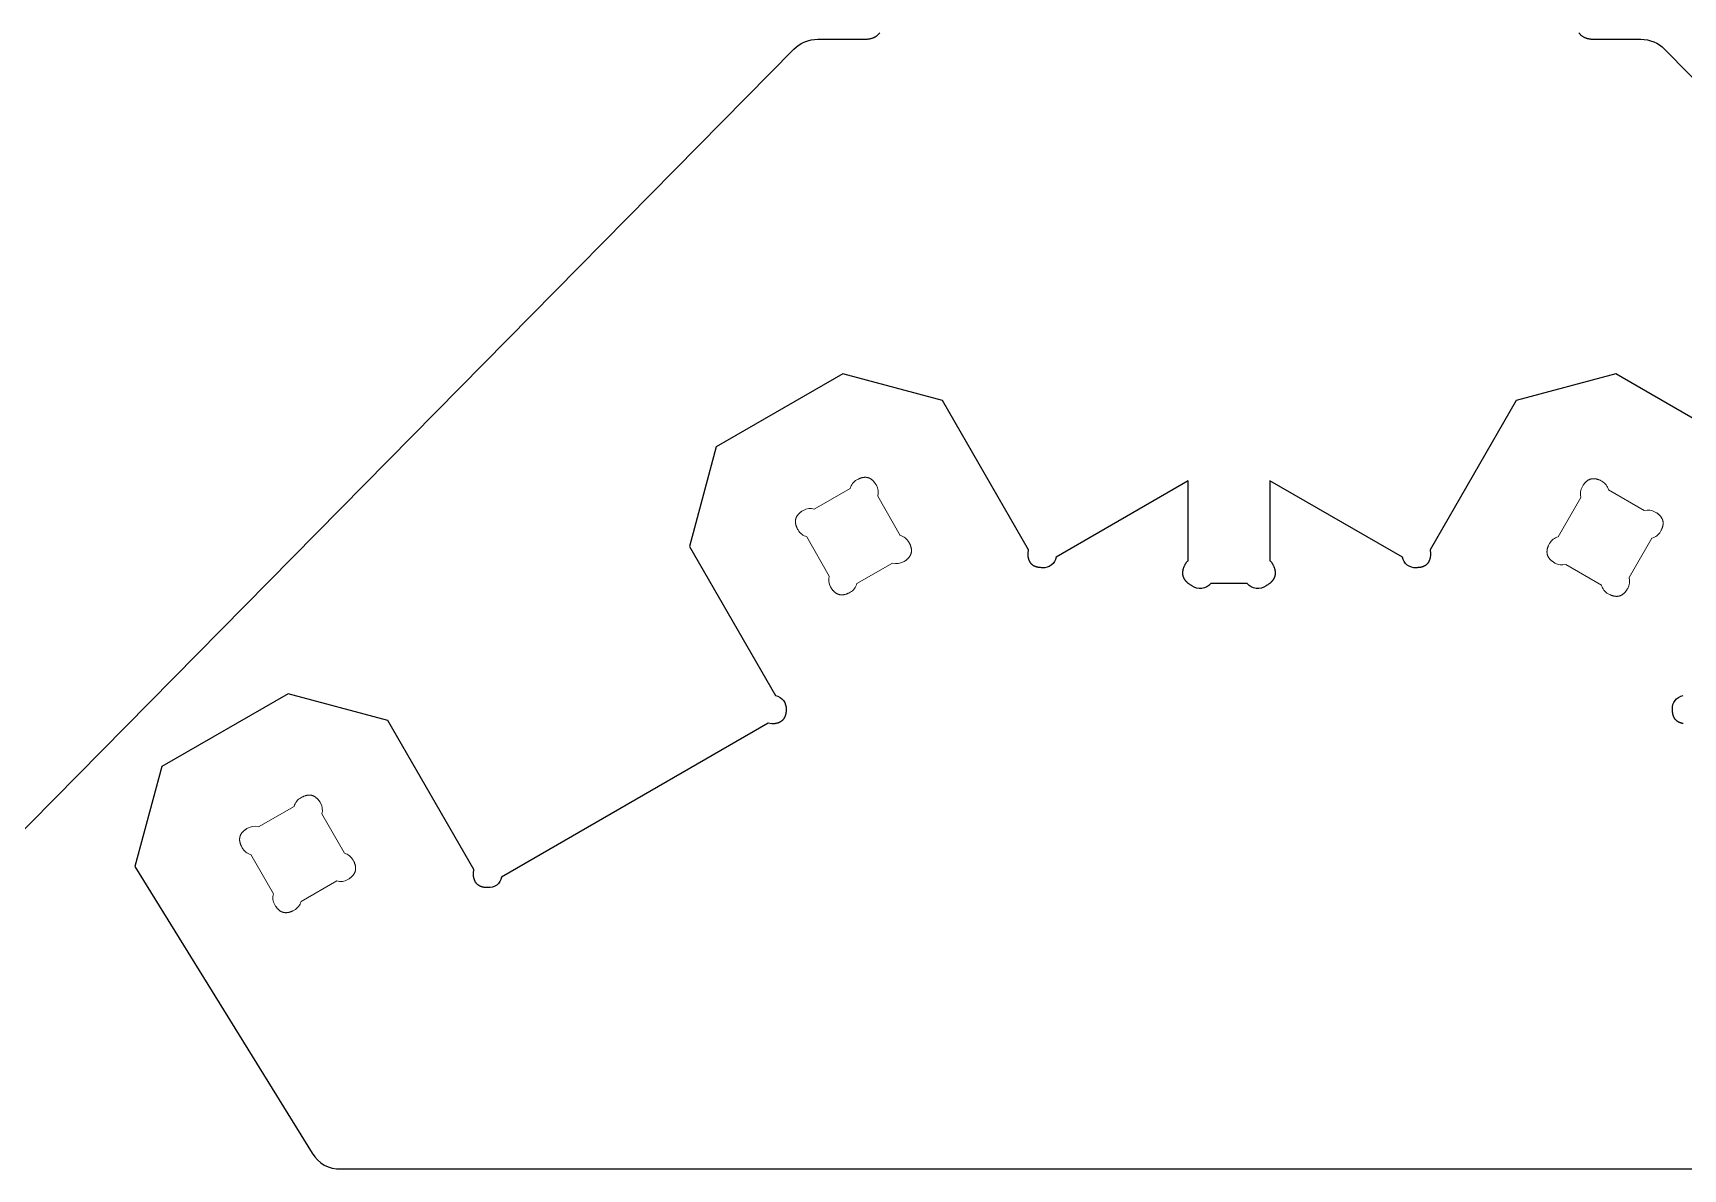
# Model space of a CAD drawing. Header units: millimetres. Extents: x 0 to 2438, y 0 to 1220.
# Drawn here: x 982.3 to 1376.9, y 667.7 to 939.3 of the extents above; entities that cross this region are included whole.
import ezdxf

# ---------------------------------------------------------------- set-up
doc = ezdxf.new("R2010")
doc.units = ezdxf.units.MM
doc.header["$MEASUREMENT"] = 0
doc.layers.add('Profile - outside', color=18, linetype='Continuous', true_color=0x000000)

msp = doc.modelspace()

# ---------------------------------------------------------------- linework, layer by layer
at = {"layer": 'Profile - outside', "color": 18, "true_color": 0x000000}
for points in [[(901.65, 669.29), (1164.31, 935.41, -0.209015), (1170, 937.79), (1180.93, 937.79), (1181.23, 937.79), (1181.51, 937.81), (1181.65, 937.82), (1181.79, 937.83), (1181.92, 937.85), (1182.06, 937.87), (1182.19, 937.89), (1182.32, 937.91), (1182.44, 937.93), (1182.57, 937.96), (1182.69, 937.99), (1182.8, 938.02), (1182.92, 938.05), (1183.04, 938.09), (1183.15, 938.13), (1183.26, 938.17), (1183.36, 938.21), (1183.47, 938.26), (1183.57, 938.31), (1183.67, 938.36), (1183.77, 938.41), (1183.86, 938.47), (1183.96, 938.52), (1184.05, 938.58), (1184.13, 938.65), (1184.22, 938.71), (1184.3, 938.78), (1184.38, 938.85), (1184.46, 938.92), (1184.54, 938.99), (1184.61, 939.07), (1184.69, 939.15), (1184.75, 939.23), (1184.82, 939.31)], [(1352.02, 939.31), (1352.08, 939.23), (1352.15, 939.15), (1352.22, 939.07), (1352.3, 938.99), (1352.37, 938.92), (1352.45, 938.85), (1352.53, 938.78), (1352.62, 938.71), (1352.7, 938.65), (1352.79, 938.58), (1352.88, 938.52), (1352.97, 938.47), (1353.07, 938.41), (1353.17, 938.36), (1353.27, 938.31), (1353.37, 938.26), (1353.47, 938.21), (1353.58, 938.17), (1353.69, 938.13), (1353.8, 938.09), (1353.92, 938.05), (1354.03, 938.02), (1354.15, 937.99), (1354.27, 937.96), (1354.39, 937.93), (1354.52, 937.91), (1354.65, 937.89), (1354.78, 937.87), (1354.91, 937.85), (1355.05, 937.83), (1355.18, 937.82), (1355.32, 937.81), (1355.61, 937.79), (1355.91, 937.79), (1366.83, 937.79, -0.209038), (1372.53, 935.41), (1635.19, 669.29, 0.209023)], [(1313.12, 811.46, -0.383401), (1309.81, 813.99), (1278.13, 832.22), (1278.13, 813.14, -0.113775), (1278.68, 812.5), (1278.8, 812.29), (1278.9, 812.08), (1278.95, 811.98), (1279, 811.87), (1279.05, 811.77), (1279.09, 811.67), (1279.13, 811.57), (1279.16, 811.47), (1279.2, 811.37), (1279.23, 811.27), (1279.26, 811.18), (1279.28, 811.08), (1279.31, 810.98), (1279.33, 810.89), (1279.34, 810.79), (1279.36, 810.7), (1279.37, 810.61), (1279.38, 810.51), (1279.39, 810.42), (1279.4, 810.33), (1279.4, 810.24), (1279.4, 810.15), (1279.4, 810.06), (1279.39, 809.97), (1279.38, 809.88), (1279.37, 809.8), (1279.36, 809.71), (1279.34, 809.63), (1279.32, 809.54), (1279.3, 809.46), (1279.28, 809.37), (1279.25, 809.29), (1279.22, 809.21), (1279.19, 809.13), (1279.16, 809.05), (1279.12, 808.97), (1279.08, 808.89), (1279.04, 808.81), (1278.99, 808.73), (1278.95, 808.65), (1278.9, 808.58), (1278.84, 808.5), (1278.79, 808.43), (1278.73, 808.35), (1278.67, 808.28), (1278.61, 808.2), (1278.54, 808.13), (1278.47, 808.06), (1278.4, 807.99), (1278.33, 807.92), (1278.25, 807.85), (1278.17, 807.78), (1278.09, 807.71), (1278.01, 807.65), (1277.92, 807.58), (1277.83, 807.51), (1277.74, 807.45), (1277.65, 807.38), (1277.45, 807.26), (1277.24, 807.13, -0.393288), (1272.68, 807.68), (1264.02, 807.68, -0.393652), (1259.46, 807.13), (1259.25, 807.26), (1259.05, 807.38), (1258.96, 807.45), (1258.87, 807.51), (1258.78, 807.58), (1258.69, 807.65), (1258.61, 807.71), (1258.52, 807.78), (1258.45, 807.85), (1258.37, 807.92), (1258.3, 807.99), (1258.23, 808.06), (1258.16, 808.13), (1258.09, 808.2), (1258.03, 808.28), (1257.97, 808.35), (1257.91, 808.42), (1257.85, 808.5), (1257.8, 808.58), (1257.75, 808.65), (1257.7, 808.73), (1257.66, 808.81), (1257.62, 808.89), (1257.58, 808.97), (1257.54, 809.05), (1257.51, 809.13), (1257.48, 809.21), (1257.45, 809.29), (1257.42, 809.37), (1257.4, 809.46), (1257.38, 809.54), (1257.36, 809.62), (1257.34, 809.71), (1257.33, 809.8), (1257.32, 809.88), (1257.31, 809.97), (1257.3, 810.06), (1257.3, 810.15), (1257.3, 810.24), (1257.3, 810.33), (1257.31, 810.42), (1257.32, 810.51), (1257.33, 810.61), (1257.34, 810.7), (1257.35, 810.79), (1257.37, 810.89), (1257.39, 810.98), (1257.42, 811.08), (1257.44, 811.18), (1257.47, 811.27), (1257.5, 811.37), (1257.54, 811.47), (1257.57, 811.57), (1257.61, 811.67), (1257.65, 811.77), (1257.7, 811.87), (1257.75, 811.98), (1257.79, 812.08), (1257.9, 812.29), (1258.02, 812.5, -0.119269), (1258.58, 813.13), (1258.57, 832.19), (1227.02, 813.99, -0.383428), (1223.71, 811.45), (1223.5, 811.46), (1223.29, 811.47), (1223.2, 811.47), (1223.1, 811.48), (1223, 811.49), (1222.91, 811.51), (1222.81, 811.52), (1222.72, 811.54), (1222.63, 811.55), (1222.54, 811.57), (1222.46, 811.59), (1222.37, 811.62), (1222.29, 811.64), (1222.21, 811.67), (1222.13, 811.69), (1222.05, 811.72), (1221.98, 811.75), (1221.9, 811.79), (1221.83, 811.82), (1221.76, 811.86), (1221.69, 811.9), (1221.62, 811.93), (1221.55, 811.98), (1221.49, 812.02), (1221.43, 812.06), (1221.37, 812.11), (1221.31, 812.16), (1221.25, 812.21), (1221.19, 812.26), (1221.14, 812.31), (1221.09, 812.36), (1221.03, 812.42), (1220.99, 812.48), (1220.94, 812.54), (1220.89, 812.6), (1220.85, 812.66), (1220.8, 812.73), (1220.76, 812.79), (1220.72, 812.86), (1220.69, 812.93), (1220.65, 813), (1220.62, 813.07), (1220.58, 813.15), (1220.55, 813.22), (1220.52, 813.3), (1220.5, 813.38), (1220.47, 813.46), (1220.45, 813.55), (1220.42, 813.63), (1220.4, 813.72), (1220.38, 813.8), (1220.36, 813.89), (1220.35, 813.98), (1220.33, 814.08), (1220.32, 814.17), (1220.31, 814.27), (1220.3, 814.37), (1220.29, 814.47), (1220.28, 814.67), (1220.28, 814.88), (1220.4, 815.77), (1199.82, 851.44), (1175.97, 857.84), (1145.71, 840.39), (1139.32, 816.53), (1159.89, 780.87, -0.383537), (1162.43, 777.56), (1162.43, 777.35), (1162.42, 777.15), (1162.41, 777.05), (1162.4, 776.95), (1162.39, 776.85), (1162.38, 776.76), (1162.36, 776.66), (1162.35, 776.57), (1162.33, 776.48), (1162.31, 776.39), (1162.29, 776.31), (1162.27, 776.22), (1162.24, 776.14), (1162.22, 776.06), (1162.19, 775.98), (1162.16, 775.9), (1162.13, 775.83), (1162.1, 775.75), (1162.06, 775.68), (1162.03, 775.61), (1161.99, 775.54), (1161.95, 775.47), (1161.91, 775.4), (1161.86, 775.34), (1161.82, 775.28), (1161.77, 775.22), (1161.73, 775.16), (1161.68, 775.1), (1161.63, 775.04), (1161.57, 774.99), (1161.52, 774.94), (1161.46, 774.88), (1161.41, 774.84), (1161.35, 774.79), (1161.28, 774.74), (1161.22, 774.7), (1161.16, 774.65), (1161.09, 774.61), (1161.02, 774.57), (1160.95, 774.54), (1160.88, 774.5), (1160.81, 774.47), (1160.74, 774.43), (1160.66, 774.4), (1160.58, 774.37), (1160.5, 774.35), (1160.42, 774.32), (1160.34, 774.3), (1160.25, 774.27), (1160.17, 774.25), (1160.08, 774.23), (1159.99, 774.22), (1159.9, 774.2), (1159.81, 774.18), (1159.71, 774.17), (1159.61, 774.16), (1159.52, 774.15), (1159.42, 774.14), (1159.21, 774.13), (1159, 774.13), (1158.11, 774.25), (1094.39, 737.5, -0.383478), (1091.08, 734.96), (1090.87, 734.96), (1090.66, 734.97), (1090.57, 734.98), (1090.47, 734.99), (1090.37, 735), (1090.28, 735.01), (1090.18, 735.03), (1090.09, 735.04), (1090, 735.06), (1089.91, 735.08), (1089.83, 735.1), (1089.74, 735.12), (1089.66, 735.15), (1089.58, 735.17), (1089.5, 735.2), (1089.42, 735.23), (1089.35, 735.26), (1089.27, 735.29), (1089.2, 735.33), (1089.13, 735.36), (1089.06, 735.4), (1088.99, 735.44), (1088.92, 735.48), (1088.86, 735.52), (1088.8, 735.57), (1088.74, 735.61), (1088.68, 735.66), (1088.62, 735.71), (1088.56, 735.76), (1088.51, 735.81), (1088.46, 735.87), (1088.4, 735.92), (1088.36, 735.98), (1088.31, 736.04), (1088.26, 736.1), (1088.22, 736.17), (1088.17, 736.23), (1088.13, 736.3), (1088.09, 736.36), (1088.06, 736.43), (1088.02, 736.5), (1087.99, 736.58), (1087.95, 736.65), (1087.92, 736.73), (1087.89, 736.81), (1087.87, 736.89), (1087.84, 736.97), (1087.82, 737.05), (1087.79, 737.13), (1087.77, 737.22), (1087.75, 737.31), (1087.73, 737.4), (1087.72, 737.49), (1087.7, 737.58), (1087.69, 737.68), (1087.68, 737.77), (1087.67, 737.87), (1087.66, 737.97), (1087.65, 738.18), (1087.65, 738.39), (1087.77, 739.27), (1067.19, 774.94), (1043.34, 781.34), (1013.09, 763.89), (1006.69, 740.04), (1049.11, 671.49, 0.278607), (1055.91, 667.7), (1480.93, 667.72, 0.279101)], [(1376.94, 774.21), (1376.84, 774.22), (1376.76, 774.24), (1376.67, 774.26), (1376.58, 774.28), (1376.5, 774.3), (1376.41, 774.33), (1376.33, 774.35), (1376.25, 774.38), (1376.17, 774.41), (1376.1, 774.44), (1376.02, 774.47), (1375.95, 774.51), (1375.88, 774.54), (1375.81, 774.58), (1375.74, 774.62), (1375.68, 774.66), (1375.61, 774.7), (1375.55, 774.75), (1375.49, 774.8), (1375.43, 774.84), (1375.37, 774.89), (1375.32, 774.94), (1375.26, 775), (1375.21, 775.05), (1375.16, 775.11), (1375.11, 775.16), (1375.06, 775.22), (1375.01, 775.28), (1374.97, 775.35), (1374.93, 775.41), (1374.89, 775.48), (1374.85, 775.55), (1374.81, 775.62), (1374.77, 775.69), (1374.74, 775.76), (1374.71, 775.83), (1374.67, 775.91), (1374.65, 775.99), (1374.62, 776.07), (1374.59, 776.15), (1374.57, 776.23), (1374.54, 776.32), (1374.52, 776.4), (1374.5, 776.49), (1374.49, 776.58), (1374.47, 776.67), (1374.46, 776.76), (1374.44, 776.86), (1374.43, 776.95), (1374.42, 777.05), (1374.42, 777.15), (1374.41, 777.36), (1374.4, 777.57, -0.383552), (1376.94, 780.88)]]:
    msp.add_lwpolyline(points, format="xyb", dxfattribs=at)
msp.add_lwpolyline([(1391.11, 840.39), (1360.86, 857.85), (1337.01, 851.44), (1316.43, 815.77), (1316.55, 814.88), (1316.55, 814.67), (1316.54, 814.47), (1316.53, 814.37), (1316.52, 814.27), (1316.51, 814.18), (1316.5, 814.08), (1316.48, 813.99), (1316.47, 813.9), (1316.45, 813.81), (1316.43, 813.72), (1316.41, 813.63), (1316.39, 813.55), (1316.36, 813.47), (1316.34, 813.38), (1316.31, 813.3), (1316.28, 813.23), (1316.25, 813.15), (1316.22, 813.08), (1316.18, 813), (1316.15, 812.93), (1316.11, 812.86), (1316.07, 812.79), (1316.03, 812.73), (1315.98, 812.66), (1315.94, 812.6), (1315.89, 812.54), (1315.85, 812.48), (1315.8, 812.42), (1315.75, 812.37), (1315.69, 812.31), (1315.64, 812.26), (1315.58, 812.21), (1315.53, 812.16), (1315.47, 812.11), (1315.4, 812.07), (1315.34, 812.02), (1315.28, 811.98), (1315.21, 811.94), (1315.14, 811.9), (1315.07, 811.86), (1315, 811.82), (1314.93, 811.79), (1314.86, 811.76), (1314.78, 811.73), (1314.7, 811.7), (1314.62, 811.67), (1314.54, 811.64), (1314.46, 811.62), (1314.37, 811.6), (1314.29, 811.58), (1314.2, 811.56), (1314.11, 811.54), (1314.02, 811.52), (1313.93, 811.51), (1313.83, 811.5), (1313.73, 811.49), (1313.64, 811.48), (1313.54, 811.47), (1313.33, 811.46), (1313.12, 811.46)], dxfattribs=at)
at = {"layer": 'Profile - outside', "color": 30, "lineweight": 0, "true_color": 0xff7f00}
for points in [[(1191.79, 817.55), (1191.89, 817.37), (1191.98, 817.19), (1192.03, 817.1), (1192.07, 817.01), (1192.1, 816.92), (1192.14, 816.83), (1192.17, 816.74), (1192.21, 816.66), (1192.24, 816.57), (1192.26, 816.48), (1192.29, 816.4), (1192.31, 816.31), (1192.33, 816.23), (1192.35, 816.15), (1192.36, 816.06), (1192.38, 815.98), (1192.39, 815.9), (1192.39, 815.82), (1192.4, 815.74), (1192.41, 815.66), (1192.41, 815.58), (1192.41, 815.5), (1192.4, 815.42), (1192.4, 815.35), (1192.39, 815.27), (1192.38, 815.19), (1192.37, 815.12), (1192.36, 815.04), (1192.34, 814.97), (1192.32, 814.9), (1192.3, 814.82), (1192.28, 814.75), (1192.25, 814.68), (1192.22, 814.61), (1192.19, 814.54), (1192.16, 814.47), (1192.12, 814.4), (1192.09, 814.33), (1192.05, 814.26), (1192.01, 814.2), (1191.96, 814.13), (1191.92, 814.06), (1191.87, 814), (1191.82, 813.93), (1191.76, 813.87), (1191.71, 813.81), (1191.65, 813.74), (1191.59, 813.68), (1191.53, 813.62), (1191.46, 813.56), (1191.4, 813.5), (1191.33, 813.44), (1191.26, 813.38), (1191.18, 813.32), (1191.11, 813.26), (1191.03, 813.21), (1190.95, 813.15), (1190.87, 813.09), (1190.69, 812.98), (1190.51, 812.88, -0.207095), (1187.91, 812.55), (1179.35, 807.66, -0.207048), (1177.74, 805.58), (1177.55, 805.48), (1177.37, 805.39), (1177.28, 805.34), (1177.19, 805.3), (1177.1, 805.27), (1177.02, 805.23), (1176.93, 805.2), (1176.84, 805.16), (1176.75, 805.14), (1176.67, 805.11), (1176.58, 805.08), (1176.5, 805.06), (1176.41, 805.04), (1176.33, 805.02), (1176.25, 805.01), (1176.17, 805), (1176.08, 804.98), (1176, 804.98), (1175.92, 804.97), (1175.84, 804.97), (1175.76, 804.96), (1175.69, 804.96), (1175.61, 804.97), (1175.53, 804.97), (1175.45, 804.98), (1175.38, 804.99), (1175.3, 805), (1175.23, 805.02), (1175.15, 805.03), (1175.08, 805.05), (1175.01, 805.07), (1174.94, 805.1), (1174.86, 805.12), (1174.79, 805.15), (1174.72, 805.18), (1174.65, 805.21), (1174.58, 805.25), (1174.52, 805.28), (1174.45, 805.32), (1174.38, 805.36), (1174.31, 805.41), (1174.25, 805.45), (1174.18, 805.5), (1174.12, 805.55), (1174.05, 805.61), (1173.99, 805.66), (1173.93, 805.72), (1173.87, 805.78), (1173.8, 805.84), (1173.74, 805.91), (1173.68, 805.97), (1173.62, 806.04), (1173.56, 806.11), (1173.51, 806.19), (1173.45, 806.26), (1173.39, 806.34), (1173.33, 806.42), (1173.28, 806.51), (1173.17, 806.68), (1173.06, 806.86, -0.206995), (1172.73, 809.46), (1167.35, 818.88, -0.206952), (1165.28, 820.48), (1165.18, 820.67), (1165.08, 820.85), (1165.04, 820.94), (1165, 821.03), (1164.96, 821.12), (1164.93, 821.21), (1164.89, 821.3), (1164.86, 821.38), (1164.83, 821.47), (1164.81, 821.56), (1164.78, 821.64), (1164.76, 821.73), (1164.74, 821.81), (1164.72, 821.89), (1164.71, 821.98), (1164.69, 822.06), (1164.68, 822.14), (1164.67, 822.22), (1164.67, 822.3), (1164.66, 822.38), (1164.66, 822.46), (1164.66, 822.54), (1164.66, 822.62), (1164.67, 822.69), (1164.68, 822.77), (1164.69, 822.85), (1164.7, 822.92), (1164.71, 823), (1164.73, 823.07), (1164.75, 823.14), (1164.77, 823.22), (1164.79, 823.29), (1164.82, 823.36), (1164.85, 823.43), (1164.88, 823.5), (1164.91, 823.57), (1164.94, 823.64), (1164.98, 823.71), (1165.02, 823.78), (1165.06, 823.84), (1165.11, 823.91), (1165.15, 823.98), (1165.2, 824.04), (1165.25, 824.11), (1165.3, 824.17), (1165.36, 824.23), (1165.42, 824.3), (1165.48, 824.36), (1165.54, 824.42), (1165.6, 824.48), (1165.67, 824.54), (1165.74, 824.6), (1165.81, 824.66), (1165.88, 824.72), (1165.96, 824.78), (1166.04, 824.83), (1166.12, 824.89), (1166.2, 824.95), (1166.37, 825.06), (1166.56, 825.16, -0.206995), (1169.16, 825.49), (1177.72, 830.38, -0.20699), (1179.33, 832.46), (1179.51, 832.56), (1179.7, 832.65), (1179.79, 832.69), (1179.88, 832.74), (1179.96, 832.77), (1180.05, 832.81), (1180.14, 832.84), (1180.23, 832.87), (1180.31, 832.9), (1180.4, 832.93), (1180.49, 832.96), (1180.57, 832.98), (1180.65, 833), (1180.74, 833.02), (1180.82, 833.03), (1180.9, 833.04), (1180.98, 833.06), (1181.06, 833.06), (1181.14, 833.07), (1181.22, 833.07), (1181.3, 833.08), (1181.38, 833.08), (1181.46, 833.07), (1181.54, 833.07), (1181.61, 833.06), (1181.69, 833.05), (1181.76, 833.04), (1181.84, 833.02), (1181.91, 833.01), (1181.99, 832.99), (1182.06, 832.97), (1182.13, 832.94), (1182.2, 832.92), (1182.27, 832.89), (1182.34, 832.86), (1182.41, 832.83), (1182.48, 832.79), (1182.55, 832.76), (1182.62, 832.72), (1182.69, 832.68), (1182.75, 832.63), (1182.82, 832.58), (1182.88, 832.54), (1182.95, 832.49), (1183.01, 832.43), (1183.08, 832.38), (1183.14, 832.32), (1183.2, 832.26), (1183.26, 832.2), (1183.32, 832.13), (1183.38, 832.07), (1183.44, 832), (1183.5, 831.93), (1183.56, 831.85), (1183.62, 831.78), (1183.68, 831.7), (1183.73, 831.62), (1183.79, 831.53), (1183.9, 831.36), (1184.01, 831.18, -0.207072), (1184.34, 828.58), (1189.71, 819.16, -0.207114), (1191.79, 817.55)], [(1357.54, 832.12), (1357.36, 832.22), (1357.18, 832.31), (1357.09, 832.36), (1357, 832.4), (1356.91, 832.43), (1356.82, 832.47), (1356.73, 832.51), (1356.64, 832.54), (1356.56, 832.57), (1356.47, 832.59), (1356.39, 832.62), (1356.3, 832.64), (1356.22, 832.66), (1356.14, 832.68), (1356.05, 832.7), (1355.97, 832.71), (1355.89, 832.72), (1355.81, 832.73), (1355.73, 832.74), (1355.65, 832.74), (1355.57, 832.74), (1355.49, 832.74), (1355.41, 832.74), (1355.34, 832.73), (1355.26, 832.73), (1355.18, 832.72), (1355.11, 832.71), (1355.03, 832.69), (1354.96, 832.68), (1354.89, 832.66), (1354.81, 832.64), (1354.74, 832.61), (1354.67, 832.59), (1354.6, 832.56), (1354.53, 832.53), (1354.46, 832.5), (1354.39, 832.46), (1354.32, 832.43), (1354.25, 832.39), (1354.19, 832.35), (1354.12, 832.3), (1354.05, 832.26), (1353.99, 832.21), (1353.92, 832.16), (1353.86, 832.11), (1353.79, 832.05), (1353.73, 831.99), (1353.67, 831.93), (1353.61, 831.87), (1353.55, 831.81), (1353.48, 831.74), (1353.42, 831.67), (1353.37, 831.6), (1353.31, 831.53), (1353.25, 831.45), (1353.19, 831.37), (1353.13, 831.29), (1353.08, 831.21), (1352.97, 831.04), (1352.86, 830.86, 0.207013), (1352.52, 828.25), (1347.11, 818.86, 0.207128), (1345.02, 817.26), (1344.92, 817.08), (1344.83, 816.89), (1344.79, 816.8), (1344.74, 816.72), (1344.71, 816.63), (1344.67, 816.54), (1344.64, 816.45), (1344.6, 816.36), (1344.57, 816.28), (1344.55, 816.19), (1344.52, 816.11), (1344.5, 816.02), (1344.48, 815.94), (1344.46, 815.85), (1344.45, 815.77), (1344.43, 815.69), (1344.42, 815.61), (1344.41, 815.53), (1344.41, 815.45), (1344.4, 815.37), (1344.4, 815.29), (1344.4, 815.21), (1344.4, 815.13), (1344.41, 815.06), (1344.41, 814.98), (1344.42, 814.9), (1344.43, 814.83), (1344.45, 814.75), (1344.46, 814.68), (1344.48, 814.6), (1344.5, 814.53), (1344.53, 814.46), (1344.55, 814.39), (1344.58, 814.32), (1344.61, 814.25), (1344.64, 814.18), (1344.68, 814.11), (1344.71, 814.04), (1344.75, 813.97), (1344.79, 813.9), (1344.84, 813.84), (1344.88, 813.77), (1344.93, 813.71), (1344.98, 813.64), (1345.04, 813.58), (1345.09, 813.51), (1345.15, 813.45), (1345.21, 813.39), (1345.27, 813.33), (1345.33, 813.26), (1345.4, 813.2), (1345.47, 813.14), (1345.54, 813.08), (1345.61, 813.03), (1345.69, 812.97), (1345.77, 812.91), (1345.85, 812.85), (1345.93, 812.8), (1346.1, 812.69), (1346.28, 812.58, 0.20704), (1348.89, 812.24), (1357.43, 807.32, 0.207146), (1359.03, 805.23), (1359.21, 805.13), (1359.39, 805.04), (1359.48, 805), (1359.57, 804.95), (1359.66, 804.92), (1359.75, 804.88), (1359.84, 804.85), (1359.93, 804.81), (1360.01, 804.78), (1360.1, 804.76), (1360.18, 804.73), (1360.27, 804.71), (1360.35, 804.69), (1360.43, 804.67), (1360.52, 804.66), (1360.6, 804.64), (1360.68, 804.63), (1360.76, 804.62), (1360.84, 804.62), (1360.92, 804.61), (1361, 804.61), (1361.08, 804.61), (1361.16, 804.61), (1361.23, 804.62), (1361.31, 804.62), (1361.39, 804.63), (1361.46, 804.64), (1361.54, 804.66), (1361.61, 804.68), (1361.68, 804.69), (1361.76, 804.71), (1361.83, 804.74), (1361.9, 804.76), (1361.97, 804.79), (1362.04, 804.82), (1362.11, 804.85), (1362.18, 804.89), (1362.25, 804.92), (1362.32, 804.96), (1362.39, 805), (1362.45, 805.05), (1362.52, 805.09), (1362.58, 805.14), (1362.65, 805.19), (1362.71, 805.25), (1362.78, 805.3), (1362.84, 805.36), (1362.9, 805.42), (1362.96, 805.48), (1363.02, 805.54), (1363.09, 805.61), (1363.15, 805.68), (1363.2, 805.75), (1363.26, 805.82), (1363.32, 805.9), (1363.38, 805.98), (1363.44, 806.06), (1363.49, 806.14), (1363.6, 806.31), (1363.71, 806.49, 0.206993), (1364.05, 809.1), (1369.46, 818.49, 0.207226), (1371.55, 820.09), (1371.65, 820.27), (1371.74, 820.46), (1371.78, 820.55), (1371.83, 820.64), (1371.86, 820.72), (1371.9, 820.81), (1371.93, 820.9), (1371.97, 820.99), (1372, 821.07), (1372.02, 821.16), (1372.05, 821.24), (1372.07, 821.33), (1372.09, 821.41), (1372.11, 821.5), (1372.12, 821.58), (1372.14, 821.66), (1372.15, 821.74), (1372.16, 821.82), (1372.17, 821.9), (1372.17, 821.98), (1372.17, 822.06), (1372.17, 822.14), (1372.17, 822.22), (1372.16, 822.3), (1372.16, 822.37), (1372.15, 822.45), (1372.14, 822.52), (1372.12, 822.6), (1372.11, 822.67), (1372.09, 822.75), (1372.07, 822.82), (1372.04, 822.89), (1372.02, 822.96), (1371.99, 823.03), (1371.96, 823.1), (1371.93, 823.17), (1371.89, 823.24), (1371.86, 823.31), (1371.82, 823.38), (1371.78, 823.45), (1371.73, 823.51), (1371.69, 823.58), (1371.64, 823.65), (1371.59, 823.71), (1371.53, 823.77), (1371.48, 823.84), (1371.42, 823.9), (1371.36, 823.96), (1371.3, 824.03), (1371.24, 824.09), (1371.17, 824.15), (1371.1, 824.21), (1371.03, 824.27), (1370.96, 824.33), (1370.88, 824.38), (1370.8, 824.44), (1370.72, 824.5), (1370.64, 824.55), (1370.47, 824.66), (1370.29, 824.77, 0.207113), (1367.68, 825.11), (1359.14, 830.04, 0.207222), (1357.54, 832.12)], [(1051.4, 752.59), (1056.78, 743.18, -0.207152), (1058.85, 741.57), (1058.95, 741.39), (1059.04, 741.2), (1059.09, 741.11), (1059.13, 741.02), (1059.17, 740.94), (1059.2, 740.85), (1059.24, 740.76), (1059.27, 740.67), (1059.3, 740.59), (1059.32, 740.5), (1059.35, 740.41), (1059.37, 740.33), (1059.39, 740.25), (1059.41, 740.16), (1059.42, 740.08), (1059.44, 740), (1059.45, 739.92), (1059.46, 739.84), (1059.46, 739.76), (1059.47, 739.68), (1059.47, 739.6), (1059.47, 739.52), (1059.46, 739.44), (1059.46, 739.36), (1059.45, 739.29), (1059.44, 739.21), (1059.43, 739.14), (1059.42, 739.06), (1059.4, 738.99), (1059.38, 738.91), (1059.36, 738.84), (1059.34, 738.77), (1059.31, 738.7), (1059.28, 738.63), (1059.25, 738.56), (1059.22, 738.49), (1059.19, 738.42), (1059.15, 738.35), (1059.11, 738.28), (1059.07, 738.21), (1059.02, 738.15), (1058.98, 738.08), (1058.93, 738.02), (1058.88, 737.95), (1058.83, 737.89), (1058.77, 737.82), (1058.71, 737.76), (1058.65, 737.7), (1058.59, 737.64), (1058.53, 737.58), (1058.46, 737.52), (1058.39, 737.46), (1058.32, 737.4), (1058.24, 737.34), (1058.17, 737.28), (1058.09, 737.22), (1058.01, 737.17), (1057.93, 737.11), (1057.75, 737), (1057.57, 736.89, -0.207072), (1054.97, 736.56), (1046.41, 731.67, -0.207108), (1044.8, 729.6), (1044.62, 729.5), (1044.43, 729.4), (1044.34, 729.36), (1044.25, 729.32), (1044.16, 729.28), (1044.08, 729.25), (1043.99, 729.21), (1043.9, 729.18), (1043.82, 729.15), (1043.73, 729.13), (1043.64, 729.1), (1043.56, 729.08), (1043.48, 729.06), (1043.39, 729.04), (1043.31, 729.03), (1043.23, 729.01), (1043.15, 729), (1043.06, 728.99), (1042.98, 728.99), (1042.9, 728.98), (1042.83, 728.98), (1042.75, 728.98), (1042.67, 728.98), (1042.59, 728.99), (1042.52, 729), (1042.44, 729.01), (1042.36, 729.02), (1042.29, 729.03), (1042.22, 729.05), (1042.14, 729.07), (1042.07, 729.09), (1042, 729.11), (1041.93, 729.14), (1041.86, 729.17), (1041.78, 729.2), (1041.72, 729.23), (1041.65, 729.26), (1041.58, 729.3), (1041.51, 729.34), (1041.44, 729.38), (1041.38, 729.43), (1041.31, 729.47), (1041.24, 729.52), (1041.18, 729.57), (1041.12, 729.62), (1041.05, 729.68), (1040.99, 729.74), (1040.93, 729.8), (1040.87, 729.86), (1040.81, 729.92), (1040.74, 729.99), (1040.69, 730.06), (1040.63, 730.13), (1040.57, 730.2), (1040.51, 730.28), (1040.45, 730.36), (1040.4, 730.44), (1040.34, 730.52), (1040.23, 730.69), (1040.12, 730.88, -0.207108), (1039.79, 733.48), (1034.41, 742.89, -0.207011), (1032.34, 744.5), (1032.24, 744.69), (1032.15, 744.87), (1032.1, 744.96), (1032.06, 745.05), (1032.02, 745.14), (1031.99, 745.23), (1031.95, 745.31), (1031.92, 745.4), (1031.89, 745.49), (1031.87, 745.57), (1031.84, 745.66), (1031.82, 745.74), (1031.8, 745.83), (1031.78, 745.91), (1031.77, 745.99), (1031.75, 746.08), (1031.74, 746.16), (1031.73, 746.24), (1031.73, 746.32), (1031.72, 746.4), (1031.72, 746.48), (1031.72, 746.56), (1031.73, 746.63), (1031.73, 746.71), (1031.74, 746.79), (1031.75, 746.86), (1031.76, 746.94), (1031.77, 747.01), (1031.79, 747.09), (1031.81, 747.16), (1031.83, 747.23), (1031.85, 747.31), (1031.88, 747.38), (1031.91, 747.45), (1031.94, 747.52), (1031.97, 747.59), (1032, 747.66), (1032.04, 747.73), (1032.08, 747.79), (1032.12, 747.86), (1032.17, 747.93), (1032.21, 747.99), (1032.26, 748.06), (1032.31, 748.12), (1032.37, 748.19), (1032.42, 748.25), (1032.48, 748.31), (1032.54, 748.38), (1032.6, 748.44), (1032.67, 748.5), (1032.73, 748.56), (1032.8, 748.62), (1032.87, 748.68), (1032.95, 748.74), (1033.02, 748.79), (1033.1, 748.85), (1033.18, 748.91), (1033.26, 748.96), (1033.44, 749.07), (1033.62, 749.18, -0.207009), (1036.22, 749.51), (1044.78, 754.4, -0.207073), (1046.39, 756.47), (1046.57, 756.58), (1046.76, 756.67), (1046.85, 756.71), (1046.94, 756.75), (1047.03, 756.79), (1047.11, 756.83), (1047.2, 756.86), (1047.29, 756.89), (1047.38, 756.92), (1047.46, 756.95), (1047.55, 756.97), (1047.63, 756.99), (1047.71, 757.01), (1047.8, 757.03), (1047.88, 757.05), (1047.96, 757.06), (1048.04, 757.07), (1048.13, 757.08), (1048.21, 757.09), (1048.29, 757.09), (1048.36, 757.09), (1048.44, 757.09), (1048.52, 757.09), (1048.6, 757.08), (1048.67, 757.08), (1048.75, 757.07), (1048.83, 757.06), (1048.9, 757.04), (1048.97, 757.02), (1049.05, 757.01), (1049.12, 756.98), (1049.19, 756.96), (1049.26, 756.94), (1049.34, 756.91), (1049.41, 756.88), (1049.48, 756.84), (1049.54, 756.81), (1049.61, 756.77), (1049.68, 756.73), (1049.75, 756.69), (1049.81, 756.65), (1049.88, 756.6), (1049.95, 756.55), (1050.01, 756.5), (1050.07, 756.45), (1050.14, 756.39), (1050.2, 756.34), (1050.26, 756.28), (1050.32, 756.21), (1050.38, 756.15), (1050.45, 756.08), (1050.5, 756.01), (1050.56, 755.94), (1050.62, 755.87), (1050.68, 755.79), (1050.74, 755.72), (1050.79, 755.63), (1050.85, 755.55), (1050.96, 755.38), (1051.07, 755.2, -0.20709), (1051.4, 752.59)]]:
    msp.add_lwpolyline(points, format="xyb", dxfattribs=at)

doc.saveas('drawing.dxf')
